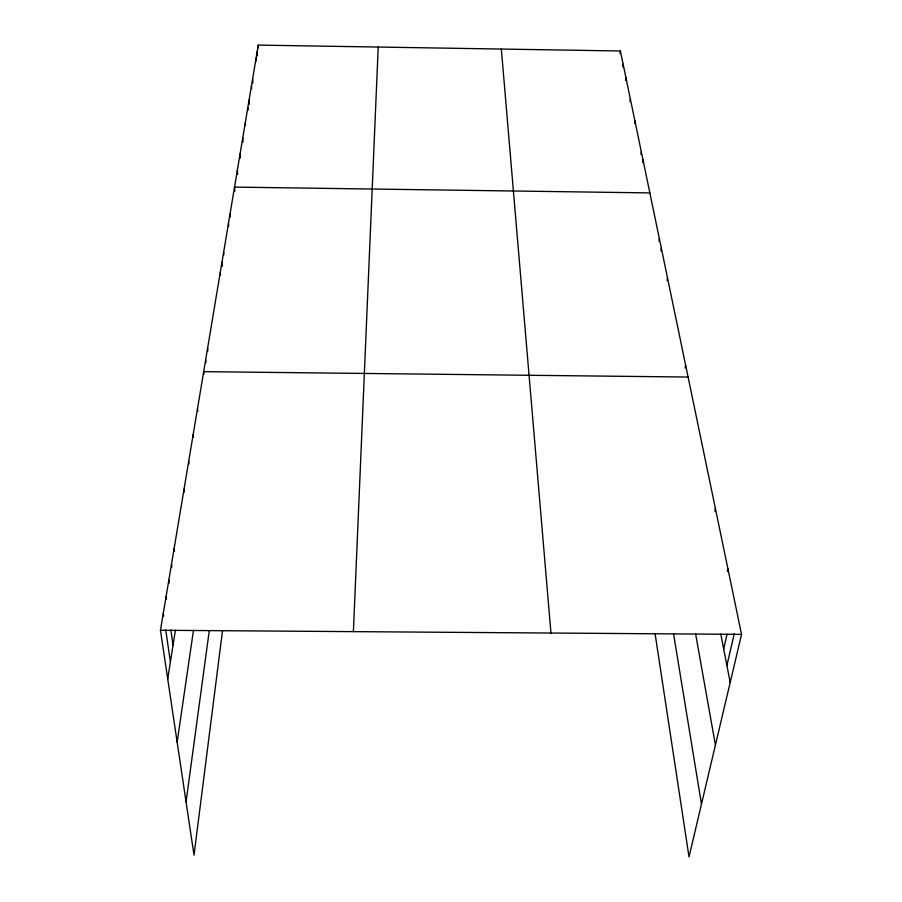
<?xml version="1.0" encoding="UTF-8"?>
<svg xmlns="http://www.w3.org/2000/svg" width="902" height="902" viewBox="0 0 902 902"><rect width="100%" height="100%" fill="white"/><g stroke="black" fill="none" stroke-linecap="round" stroke-linejoin="round"><path stroke-width="1.35" d="M353.392 631.637L378.22 47.051M620.069 53.703L620.384 50.986L258.265 45.1L160.455 630.272L194.009 855.141L222.546 630.509M622.808 66.928L623.124 64.189M625.616 80.526L625.943 77.764M629.991 101.633L630.318 98.848M634.557 123.563L634.884 120.834M640.939 154.445L641.299 151.683M642.596 162.45L642.957 159.688M186.06 801.889L209.287 630.622M658.945 241.364L659.351 238.59M660.929 250.959L661.335 248.185M177.153 742.188L193.456 630.385M667.108 280.646L667.514 277.94M167.716 678.935L175.383 630.25M685.182 368.005L685.644 365.231M714.835 511.152L715.387 508.401M727.316 571.473L727.914 568.722M723.686 648.989L727.012 634.275M726.899 665.552L734.318 633.463M620.384 50.986L741.545 634.377L689.015 856.9L655.066 633.565M160.455 630.272L741.545 634.377M688.102 377.047L203.683 371.658L203.965 374.386M649.857 192.915L234.531 187.097L234.858 191.213M720.788 634.106L730.192 682.476M695.622 633.937L715.421 745.052M673.568 633.903L701.474 804.144M163.307 613.213L163.713 615.987M165.731 629.9L170.399 661.899M166.092 596.526L166.487 599.311M170.85 629.912L173.026 645.223M168.821 580.2L169.215 582.974M171.493 564.212L171.876 566.997M174.109 548.574L174.481 551.359M184.042 489.177L184.38 491.951M188.71 461.249L189.025 464.011M193.197 434.403L193.502 437.166M197.504 408.595L197.809 411.335M205.667 359.808L205.949 362.604M207.607 348.161L207.888 350.957M221.982 262.155L222.343 266.259M220.302 272.269L220.539 275.009M223.651 252.222L223.876 254.95M501.343 49.046L550.964 633.024M228.465 223.392L228.691 226.176M230.021 214.101L230.247 216.875M237.361 170.207L237.666 174.3M240.101 153.825L240.406 158.019M242.751 137.927L243.055 142.099M245.333 122.503L245.524 125.265M249.065 100.178L249.335 104.282M247.836 107.518L248.027 110.258M251.466 85.825L251.647 88.633M252.639 78.801L252.91 82.995M256.067 58.303L256.236 61.065M258.265 45.1L258.434 47.84M257.171 51.662L257.431 55.789"/></g></svg>
